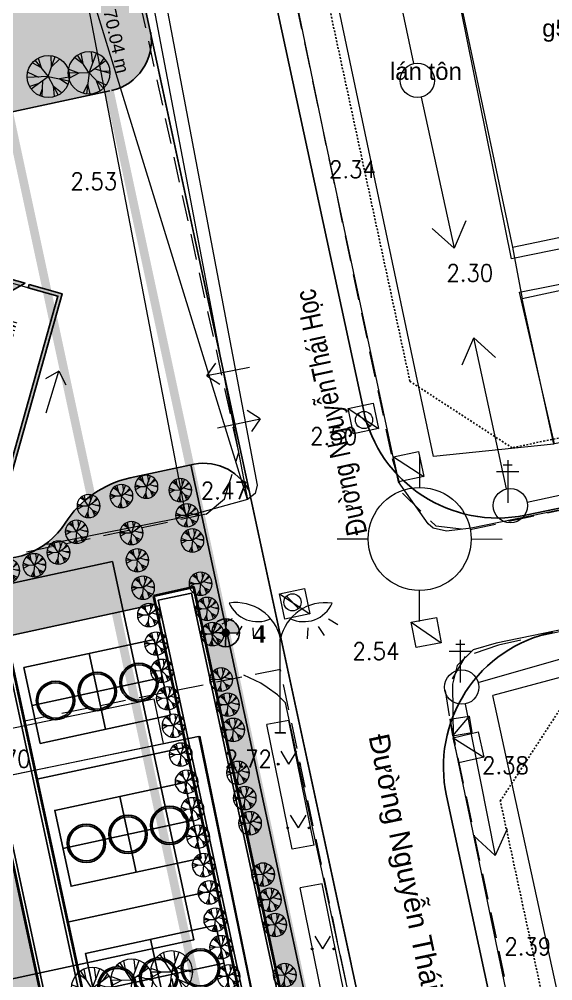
# Model space of a CAD drawing. Header units: millimetres. Extents: x 583747 to 595948, y 2304962 to 2309584.
# Drawn here: x 595685.3 to 595716.4, y 2307228.9 to 2307284.9 of the extents above; entities that cross this region are included whole.
import ezdxf
from ezdxf.enums import TextEntityAlignment as Align
from ezdxf.xclip import XClip

# ---------------------------------------------------------------- set-up
doc = ezdxf.new("R2010")
doc.units = ezdxf.units.MM
for name, pattern in [('DASH', [0.35, 0.25, -0.1]), ('DASHDOT', [1, 0.5, -0.25, 0, -0.25]), ('{Long Duong}', [2.3, 1.5, -0.8]), ('{qui hoach}', [1.3, 0, -1.3])]:
    doc.linetypes.add(name, pattern=pattern)
for name, color, linetype, lineweight in [('00_nen', 8, 'Continuous', 5), ('bo dat CXCL', 95, 'Continuous', 18), ('Code Cao do', 7, 'Continuous', 0), ('Duong RG Thua', 7, 'Continuous', 0), ('Ghi chu nha', 7, 'Continuous', 0), ('hatch', 45, 'Continuous', 5), ('KT-Chu viet', 255, 'Continuous', 20), ('KT-DV', 7, 'Continuous', 0), ('KT-NEN', 7, 'Continuous', 0), ('KT-Net cat', 1, 'Continuous', 40), ('KT-Net thay', 7, 'Continuous', 20), ('Level 15', 7, 'Continuous', 0), ('Long Duong_ Phan Cach chat lieu rair mat', 7, 'Continuous', 0), ('moc', 7, 'Continuous', 0), ('Nen dc cb Hong bang', 253, 'Continuous', 60), ('Nghia dia_ Ghi chu §T XH', 7, 'Continuous', 0), ('đường pccc', 6, 'Continuous', 13)]:
    doc.layers.add(name, color=color, linetype=linetype, lineweight=lineweight)
for name, color, linetype in [('A-PLOT LINE', 6, 'DASHDOT'), ('AFP-KERB-LINE', 2, 'Continuous'), ('IDEA - dim', 251, 'Continuous'), ('K2', 2, 'Continuous'), ('KT-Kich thuoc', 159, 'Continuous')]:
    doc.layers.add(name, color=color, linetype=linetype)
doc.layers.add('A-TREES', color=7, linetype='Continuous', lineweight=5, true_color=0x4b833f)
doc.layers.add('KT-Vat lieu', color=250, linetype='Continuous', plot=False)
doc.styles.add('ghicu', font='Vnarial.ttf', dxfattribs={"width": 0.8, "height": 1})
doc.styles.add('Style-.VnArial', font='Vnarial.ttf')
doc.styles.add('Style-STANDARD', font='STANDARD.shx')
doc.styles.add('VnAvantH', font='VHAVAN.TTF')

# ---------------------------------------------------------------- blocks, each defined once
blk = doc.blocks.new('road')
at = {"layer": 'AFP-KERB-LINE'}
for p, q in [((3695871, 1312276), (3589927, 1246721)), ((3695871, 1312276), (3589927, 1246721)), ((3695871, 1312276), (3589927, 1246721)), ((3695871, 1312276), (3589927, 1246721)), ((3578945, 1249265), (3558118, 1282384)), ((3578945, 1249265), (3558118, 1282384)), ((3578945, 1249265), (3558118, 1282384)), ((3578945, 1249265), (3558118, 1282384)), ((3622155, 1180553), (3591189, 1229794)), ((3622155, 1180553), (3591189, 1229794)), ((3622155, 1180553), (3591189, 1229794)), ((3622155, 1180553), (3591189, 1229794))]:
    blk.add_line(p, q, dxfattribs=at)
blk.add_lwpolyline([(3611005, 1163389), (3611456, 1163638, 0.430766), (3615082, 1177713), (3541132, 1295305), (3530686, 1310379, 0.534164), (3514065, 1310106), (3507801, 1300401)], format="xyb", dxfattribs=at)
for centre, start, end in [((3585717, 1253524), 212.1643, 301.748), ((3585717, 1253524), 212.1643, 301.748), ((3585717, 1253524), 212.1643, 301.748), ((3585717, 1253524), 212.1643, 301.748), ((3597961, 1234053), 121.748, 212.1643), ((3597961, 1234053), 121.748, 212.1643), ((3597961, 1234053), 121.748, 212.1643), ((3597961, 1234053), 121.748, 212.1643)]:
    blk.add_arc(centre, 8000, start, end, dxfattribs=at)
blk = doc.blocks.new('PLOT')
at = {"layer": 'A-PLOT LINE', "color": 251}
for points in [[(3693942, 1315787), (3587846, 1250138), (3580933, 1251739), (3560913, 1283575), (3562195, 1290881), (3658973, 1366308), (3665768, 1365275), (3677786, 1347968)], [(3693942, 1315787), (3587846, 1250138), (3580933, 1251739), (3560913, 1283575), (3562195, 1290881), (3658973, 1366308), (3665768, 1365275), (3677786, 1347968)], [(3727034, 1237834), (3634931, 1180899), (3623868, 1183465), (3594242, 1230576), (3595832, 1237439), (3702477, 1303429)], [(3727034, 1237834), (3634931, 1180899), (3623868, 1183465), (3594242, 1230576), (3595832, 1237439), (3702477, 1303429)]]:
    blk.add_lwpolyline(points, dxfattribs=at)
blk = doc.blocks.new('wqeqweweqewe')
for points in [[(-1289162, 412569), (-1285984, 412569), (-1286795, 413342)], [(-1289162, 412569), (-1285984, 412569), (-1286795, 411795)]]:
    blk.add_lwpolyline(points)
blk = doc.blocks.new('Tree')
for p, q in [((487819, 311432), (487178, 312231)), ((487324, 312329), (487470, 311867)), ((487813, 311436), (488148, 312404)), ((487974, 311902), (487960, 312449)), ((487974, 311902), (488380, 312288)), ((486823, 311654), (487333, 311413)), ((487050, 312107), (487470, 311867)), ((487813, 311436), (486790, 311387)), ((486977, 310843), (487813, 311436)), ((487536, 311239), (487499, 310462)), ((487813, 311436), (487804, 311436)), ((487813, 311436), (487813, 311444)), ((487813, 311436), (487813, 311427)), ((487813, 311436), (487821, 311436)), ((487813, 311436), (488815, 311227)), ((487813, 311436), (488295, 310532)), ((488836, 311401), (488359, 311322)), ((488763, 311057), (488359, 311322)), ((487313, 311081), (486910, 310952)), ((487524, 310836), (487406, 310519)), ((488054, 310984), (488456, 310663)), ((488054, 310984), (488100, 310472))]:
    blk.add_line(p, q)
blk.add_circle((487813, 311436), 1024)
blk = doc.blocks.new('DV')
at = {"layer": 'bo dat CXCL'}
h = blk.add_hatch(dxfattribs=at)
h.set_pattern_fill('GRASS', color=256, scale=20, angle=6e-14)
edge = h.paths.add_edge_path()
edge.add_line((617262, 169948), (615443, 170462))
edge.add_line((615443, 170462), (614593, 174567))
edge.add_line((614593, 174567), (620914, 175930))
edge.add_line((620914, 175930), (622792, 167226))
edge.add_arc((625233, 167754), 2498, 192.1872, 235.8651)
edge.add_line((623832, 165686), (628234, 163562))
edge.add_line((628234, 163562), (630862, 151440))
edge.add_arc((627914, 150967), 2986, -77.0517, 9.1174, ccw=False)
edge.add_line((628583, 148057), (619337, 146072))
edge.add_arc((620599, 140193), 6013, 102.1146, 164.0575)
edge.add_line((614817, 141845), (615642, 144759))
edge.add_line((615642, 144759), (613538, 145356))
edge.add_line((613538, 145356), (618423, 162561))
edge.add_arc((614338, 163721), 4247, 344.15, 371.5022)
edge.add_line((618500, 164568), (617270, 169946))
h = blk.add_hatch(dxfattribs=at)
h.set_pattern_fill('GRASS', color=256, scale=20, angle=6e-14)
edge = h.paths.add_edge_path()
edge.add_line((622424, 116250), (631124, 118125))
edge.add_line((631124, 118125), (631022, 118599))
edge.add_line((631022, 118599), (633368, 119105))
edge.add_line((633368, 119105), (639858, 88997))
edge.add_line((639858, 88997), (641177, 89281))
edge.add_line((641177, 89281), (633213, 126230))
edge.add_line((633213, 126230), (629673, 125467))
edge.add_arc((630937, 119602), 6000, 102.1655, 147.3942)
edge.add_arc((622092, 125260), 4500, 254.1697, 327.3942, ccw=False)
edge.add_line((620864, 120930), (615334, 122498))
edge.add_line((615334, 122498), (613592, 116353))
edge.add_arc((634341, 113483), 20946, 172.1246, 197.5606)
edge.add_arc((599709, 103187), 15191, -32.6821, 15.1721, ccw=False)
edge.add_arc((619200, 88746), 9158, 137.0654, 185.9439)
edge.add_line((610091, 87797), (617650, 89427))
edge.add_line((617650, 89427), (618093, 87374))
edge.add_arc((621026, 88006), 3000, 192.1643, 282.1643)
edge.add_line((621658, 85073), (632375, 87384))
edge.add_line((632375, 87384), (631722, 90414))
edge.add_line((631722, 90414), (637832, 91731))
edge.add_line((637832, 91731), (638485, 88701))
edge.add_line((638485, 88701), (639651, 88952))
edge.add_line((639651, 88952), (638785, 93164))
edge.add_line((638785, 93164), (636605, 92694))
edge.add_line((636605, 92694), (636503, 93168))
edge.add_line((636503, 93168), (627803, 91293))
edge.add_line((627803, 91293), (627905, 90819))
edge.add_line((627905, 90819), (625559, 90313))
edge.add_line((625559, 90313), (619975, 116218))
edge.add_line((619975, 116218), (622321, 116724))
edge.add_line((622321, 116724), (622424, 116250))
h.paths.add_polyline_path([(618139, 114295), (618637, 111434), (623344, 89036)], flags=16)
h.paths.add_polyline_path([(633368, 119105), (633377, 119062), (638952, 93200)], flags=17)
h.paths.add_polyline_path([(637678, 91493), (631960, 90261), (631917, 90456), (637636, 91689)], flags=17)
at = {"layer": 'AFP-KERB-LINE'}
for p, q in [((631329, 149207), (642543, 97180)), ((619345, 146040, 0), (628478, 148000, 0)), ((629673, 125467), (633399, 126270))]:
    blk.add_line(p, q, dxfattribs=at)
at = {"layer": 'AFP-KERB-LINE', "elevation": 0}
blk.add_lwpolyline([(641177, 89281), (633213, 126230)], dxfattribs=at)
at = {"layer": 'AFP-KERB-LINE'}
for centre, radius, start, end in [((627921, 150934, 0), 2986, 282.9483, 9.1174), ((630937, 119602), 6000, 102.1643, 147.3942), ((622092, 125260), 4500, 254.1697, 327.3942)]:
    blk.add_arc(centre, radius, start, end, dxfattribs=at)
at = {"layer": 'AFP-KERB-LINE', "extrusion": (-4.27658e-07, 1.21423e-07, 1)}
blk.add_arc((633943, 123293, 0), 3026, 28.4636, 105.4034, dxfattribs=at)
ref = blk.add_blockref('PLOT', (-3147123, 179596, 0), dxfattribs=dict(rotation=340.0000000045929))
XClip(ref).set_block_clipping_path([(3437700.5976729654, 868981.9081885163), (3912891.8375199828, 1041937.3750337446), (3715693.8178756535, 1583734.481302836), (3240502.5780286361, 1410779.0144576086)])
at = {"extrusion": (-3.46607e-07, -6.91427e-08, 1), "xscale": 0.8000000000000044, "yscale": 0.8000000000000044, "zscale": 0.8000000000000044, "rotation": 191.28153581956}
blk.add_blockref('wqeqweweqewe', (-439338, 253825, 0), dxfattribs=at)
at = {"extrusion": (1.01144e-07, 3.38654e-07, 1), "xscale": -0.8000000000000003, "yscale": 0.8000000000000006, "zscale": 0.800000000000002, "rotation": 253.3709459347783}
blk.add_blockref('wqeqweweqewe', (603675, 1211906, 0), dxfattribs=at)
at = {"extrusion": (3.45655e-07, 7.37504e-08, 1), "xscale": -0.7999999999999909, "yscale": 0.7999999999999912, "zscale": 0.8000000000000009, "rotation": 192.0442532630885}
blk.add_blockref('wqeqweweqewe', (1574519, 666380, 0), dxfattribs=at)
at = {"layer": 'A-TREES', "rotation": 71.72236063323176}
for p, xscale, yscale, zscale in [((1165730, 587688, 0), -1.2, 1.2, 1.199999999999996), ((925046, 364800, 0), -0.6561591987942088, 0.6561591987942088, 0.656159198794209), ((927024, 364601, 0), -0.6561591987942088, 0.6561591987942088, 0.656159198794209), ((923589, 364255, 0), -0.6561591987942088, 0.6561591987942088, 0.656159198794209), ((921674, 363676, 0), -0.6561591987942088, 0.6561591987942088, 0.656159198794209), ((927419, 363136, 0), -0.6561591987942088, 0.6561591987942088, 0.656159198794209), ((920980, 362175, 0), -0.6561591987942088, 0.6561591987942088, 0.656159198794209), ((924176, 362102, 0), -0.6561591987942088, 0.6561591987942088, 0.656159198794209), ((927726, 361669, 0), -0.6561591987942088, 0.6561591987942088, 0.656159198794209), ((919921, 360966, 0), -0.6561591987942088, 0.6561591987942088, 0.656159198794209), ((924516, 360517, 0), -0.6561591987942088, 0.6561591987942088, 0.656159198794209), ((918518, 360228, 0), -0.6561591987942088, 0.6561591987942088, 0.656159198794209), ((916991, 359908, 0), -0.6561591987942088, 0.6561591987942088, 0.656159198794209), ((924853, 358922, 0), -0.6561591987942088, 0.6561591987942088, 0.656159198794209), ((928199, 359152, 0), -0.6561591987942088, 0.6561591987942088, 0.656159198794209), ((928593, 357687, 0), -0.6561591987942088, 0.6561591987942088, 0.656159198794209), ((925190, 357326, 0), -0.6561591987942088, 0.6561591987942088, 0.656159198794209), ((928901, 356220, 0), -0.6561591987942088, 0.6561591987942088, 0.656159198794209), ((925611, 355663, 0), -0.6561591987942088, 0.6561591987942088, 0.656159198794209), ((925952, 354078, 0), -0.6561591987942088, 0.6561591987942088, 0.656159198794209), ((929401, 353576, 0), -0.6561591987942088, 0.6561591987942088, 0.656159198794209), ((926289, 352482, 0), -0.6561591987942088, 0.6561591987942088, 0.656159198794209), ((929796, 352111, 0), -0.6561591987942088, 0.6561591987942088, 0.656159198794209), ((926626, 350887, 0), -0.6561591987942088, 0.6561591987942088, 0.656159198794209), ((930103, 350644, 0), -0.6561591987942088, 0.6561591987942088, 0.656159198794209), ((927047, 349203, 0), -0.6561591987942088, 0.6561591987942088, 0.656159198794209), ((927388, 347618, 0), -0.6561591987942088, 0.6561591987942088, 0.656159198794209), ((930383, 348138, 0), -0.6561591987942088, 0.6561591987942088, 0.656159198794209), ((930778, 346673, 0), -0.6561591987942088, 0.6561591987942088, 0.656159198794209), ((927725, 346022, 0), -0.6561591987942088, 0.6561591987942088, 0.656159198794209), ((931085, 345206, 0), -0.6561591987942088, 0.6561591987942088, 0.656159198794209), ((928062, 344427, 0), -0.6561591987942088, 0.6561591987942088, 0.656159198794209), ((928380, 342765, 0), -0.6561591987942088, 0.6561591987942088, 0.656159198794209), ((931849, 342216, 0), -0.6561591987942088, 0.6561591987942088, 0.656159198794209), ((928720, 341180, 0), -0.6561591987942088, 0.6561591987942088, 0.656159198794209), ((932244, 340751, 0), -0.6561591987942088, 0.6561591987942088, 0.656159198794209), ((929057, 339585, 0), -0.6561591987942088, 0.6561591987942088, 0.656159198794209), ((932551, 339284, 0), -0.6561591987942088, 0.6561591987942088, 0.656159198794209), ((929394, 337989, 0), -0.6561591987942088, 0.6561591987942088, 0.656159198794209), ((1170542, 535335, 0), -1.2, 1.2, 1.199999999999996), ((1168218, 534856, 0), -1.2, 1.2, 1.199999999999996), ((1165914, 534371, 0), -1.2, 1.2, 1.199999999999996), ((929838, 336292, 0), -0.6561591987942088, 0.6561591987942088, 0.656159198794209), ((933111, 336362, 0), -0.6561591987942088, 0.6561591987942088, 0.656159198794209)]:
    blk.add_blockref('Tree', p, dxfattribs=dict(at, xscale=xscale, yscale=yscale, zscale=zscale))
at = {"layer": 'A-TREES', "xscale": 1.199999999999996, "yscale": 1.199999999999996, "zscale": 1.199999999999996}
blk.add_blockref('Tree', (39524, -224883, 0), dxfattribs=at)
at = {"layer": 'AFP-KERB-LINE'}
ref = blk.add_blockref('road', (-3147123, 179596, 0), dxfattribs=dict(at, rotation=340.0000000045929))
XClip(ref).set_block_clipping_path([(3424978.7776903473, 904726.3076186823), (3853099.8617473282, 1060549.6388383387), (3670662.8681027722, 1561791.1594749615), (3242541.7840457913, 1405967.828255306)])
blk = doc.blocks.new('nen dc cb Hong bang')
at = {"layer": '00_nen', "color": 0, "linetype": 'ByBlock', "lineweight": -2}
for p, q in [((-49.162, 109.161, -62.12), (-53.924, 116.798, -62.12)), ((-48.097, 107.468, -62.12), (-43.277, 99.868, -62.12)), ((-35.594, 87.754, -62.12), (-40.414, 95.354, -62.12)), ((-34.21, 87.44, -62.12), (-26.579, 92.212, -62.12)), ((-40.383, 86.094, -62.12), (-40.999, 87.786, -62.12)), ((-36.538, 84.301, -62.12), (-34.847, 84.917, -62.12)), ((-43.868, 81.633, -62.12), (-42.176, 82.249, -62.12)), ((-33.285, 76.597, -62.12), (-26, 81.882, -62.12)), ((-37.716, 78.765, -62.12), (-38.331, 80.456, -62.12)), ((-42.758, 77.081, -62.12), (-42.122, 76.972, -62.12)), ((-43.708, 76.182, -62.12), (-43.526, 75.567, -62.12)), ((-43.171, 76.463, -62.12), (-42.655, 76.097, -62.12)), ((-48.02, 75.166, -62.12), (-48.475, 74.66, -62.12)), ((-46.715, 75.088, -62.12), (-46.458, 74.5, -62.12)), ((-43.118, 69.884, -62.12), (-44.992, 75.034, -62.12)), ((-43.118, 69.884, -62.12), (-44.992, 75.034, -62.12)), ((-33.575, 75.155, -62.12), (-28.907, 67.46, -62.12)), ((-47.344, 74.944, -62.12), (-47.466, 74.346, -62.12)), ((-43.381, 69.788, -62.12), (-42.817, 69.994, -62.12)), ((-42.855, 69.98, -62.12), (-43.419, 69.775, -62.12))]:
    blk.add_line(p, q, dxfattribs=at)
at = {"layer": '00_nen', "color": 0, "linetype": 'ByBlock', "lineweight": -2, "elevation": -62.12, "flags": 128}
for points in [[(-23.46, 93.074), (-36.752, 84.901), (-38.038, 84.247), (-38.829, 84.134), (-39.202, 84.278), (-41.659, 85.977), (-52.85, 103.816), (-59.355, 114.33), (-67.479, 127.331), (-67.9, 128.488), (-67.717, 129.293), (-67.109, 130.757), (-65.887, 131.899), (-49.925, 144.232), (-42.03, 150.209), (-35.252, 155.432), (-21.249, 166.405)], [(-135.27, 109.289), (-130.796, 116.583), (-120.85, 133.422), (-111.294, 149.081), (-107.667, 154.389), (-104.965, 157.613), (-103.141, 159.653), (-101.564, 160.715), (-101.01, 160.917), (-100.641, 160.818), (-100.25, 160.526), (-98.037, 158.626), (-96.977, 157.6), (-67.65, 113.744), (-49.317, 82.973), (-49.265, 82.474), (-49.565, 81.996)], [(46.788, 128.24), (22.509, 113.374), (13.441, 107.73), (-14.624, 90.487), (-33.081, 79.113), (-34.221, 78.272), (-34.778, 77.105), (-34.654, 75.981), (-33.562, 73.069)], [(-49.565, 81.996), (-69.873, 108.754)], [(-59.657, 75.541), (-52.578, 79.838)], [(-33.552, 73.046), (-22.258, 54.865), (-6.437, 29.413), (0.988, 17.466)], [(-51.757, -12.266), (-47.611, -9.982), (-42.537, -8.639), (-36.934, -7.157), (-12.489, 3.507), (-10.604, 5.552), (-9.759, 7.507), (-9.198, 9.908), (-8.912, 11.86), (-9.875, 18.066), (-16.905, 29.308), (-33.739, 56.305), (-43.424, 71.631), (-44.026, 71.906), (-44.744, 72.093), (-45.179, 72.218), (-46.269, 72.319)], [(-69.422, 54.566), (-47.449, 68.094), (-14.447, 14.489), (-36.46, 1.028), (-39.126, 5.358)]]:
    blk.add_lwpolyline(points, dxfattribs=at)
for points in [[(-39.922, 100.44), (-58.345, 130.531), (-49.04, 136.255), (-30.605, 106.144)], [(-66.692, 110.655), (-49.565, 81.996), (-52.578, 79.838), (-69.873, 108.754)], [(-25.787, 96.217), (-33.872, 91.164), (-38.811, 98.777), (-30.521, 103.793)]]:
    blk.add_lwpolyline(points, close=True, dxfattribs=at)
at = {"layer": '00_nen', "color": 0, "linetype": 'ByBlock', "lineweight": -2, "elevation": -62.12}
for points in [[(-43.182, 101.586), (-43.277, 99.868), (-44.871, 100.515)], [(-40.509, 93.637), (-40.414, 95.354), (-38.82, 94.708)], [(-45.877, 88.98), (-43.809, 88.504)], [(-42.431, 87.246), (-40.364, 86.771)], [(-38.154, 78.555), (-36.099, 78.03)], [(-45.939, 77.468), (-43.872, 76.992)], [(-33.562, 73.069), (-31.488, 72.625)], [(-28.778, 69.176), (-28.907, 67.46), (-30.488, 68.139)]]:
    blk.add_lwpolyline(points, dxfattribs=at)
for points in [[(-45.877, 88.98), (-44.605, 89.776), (-43.809, 88.504), (-45.081, 87.708)], [(-42.431, 87.246), (-41.16, 88.042), (-40.364, 86.771), (-41.635, 85.975)], [(-38.154, 78.555), (-36.864, 79.32), (-36.099, 78.03), (-37.389, 77.265)], [(-45.939, 77.468), (-44.667, 78.264), (-43.872, 76.992), (-45.143, 76.196)], [(-33.562, 73.069), (-32.303, 73.884), (-31.488, 72.625), (-32.747, 71.81)]]:
    blk.add_lwpolyline(points, close=True, dxfattribs=at)
at = {"layer": '00_nen', "color": 0, "linetype": 'ByBlock', "lineweight": -2}
for centre, radius in [((-48.633, 108.313, -62.12), 1), ((-48.633, 108.313, -62.12), 1), ((-35.058, 86.91, -62.12), 1), ((-35.058, 86.91, -62.12), 1), ((-39.357, 83.275, -62.12), 3), ((-34.094, 76.01, -62.12), 1), ((-34.094, 76.01, -62.12), 1)]:
    blk.add_circle(centre, radius, dxfattribs=at)
for centre, radius, start, end in [((-42.341, 75.399, -62.12), 2.665, 101.3823, 187.9588), ((-44.668, 78.129, -62.12), 1.804, 264.6074, 356.2747), ((-47.232, 73.619, -62.12), 2.665, 32.0412, 118.6177), ((-47.205, 77.205, -62.12), 1.804, 223.7253, 315.3926)]:
    blk.add_arc(centre, radius, start, end, dxfattribs=at)
at = {"layer": '00_nen', "color": 0, "linetype": 'ByBlock', "lineweight": -2, "style": 'ghicu', "width": 0.8}
blk.add_text('§\xadêng NguyÔnTh¸i Häc', height=1.2, rotation=122.1919, dxfattribs=at).set_placement((-42.332, 82.558, -62.12))
blk = doc.blocks.new('COT_DI_1')
at = {"layer": 'Nghia dia_ Ghi chu §T XH', "color": 7, "linetype": 'Continuous', "lineweight": 0}
for p, q in [((0, 49.7), (0, 0)), ((-13.1, 36.7), (13.1, 36.7)), ((-5.2, 44.5), (5.2, 44.5))]:
    blk.add_line(p, q, dxfattribs=at)
blk = doc.blocks.new('hoa')
at = {"linetype": 'ByBlock', "lineweight": -2}
for points in [[(-67.6, 0, 1), (-57.4, 0, 1)], [(57.4, 0, 1), (67.6, 0, 1)]]:
    blk.add_hatch(color=0, dxfattribs=at).paths.add_polyline_path(points)
at = {"color": 0, "linetype": 'ByBlock', "lineweight": -2}
for q in [(-45, 75), (45, 75)]:
    blk.add_line((0, 0), q, dxfattribs=at)
for centre in [(-62.5, 0), (62.5, 0)]:
    blk.add_circle(centre, 5.06, dxfattribs=at)
blk = doc.blocks.new('wwww1')
at = {"layer": 'Duong RG Thua', "color": 7, "lineweight": 0}
for p, q in [((595709.275, 2307259.466), (595699.495, 2307305.679)), ((595706.676, 2307305.722), (595713.868, 2307271.642)), ((595713.868, 2307271.642), (595725.11, 2307274.015)), ((595713.868, 2307271.642), (595714.445, 2307268.643)), ((595723.79, 2307270.677), (595714.445, 2307268.643)), ((595716.286, 2307260.184), (595714.445, 2307268.643)), ((595704.872, 2307261.939), (595705.579, 2307261.232)), ((595716.286, 2307260.184), (595709.275, 2307259.466)), ((595700.705, 2307251.323), (595701.412, 2307250.615)), ((595727.309, 2307249.454), (595712.74, 2307245.535)), ((595720.775, 2307208.62), (595712.74, 2307245.535)), ((595710.22, 2307244.158), (595711.355, 2307244.349)), ((595710.22, 2307244.158), (595710.381, 2307243.197)), ((595711.355, 2307244.349), (595710.381, 2307243.197)), ((595711.355, 2307244.349), (595711.517, 2307243.388)), ((595655.543, 2307234.885), (595695.585, 2307243.169)), ((595695.585, 2307243.169), (595707.074, 2307187.354)), ((595710.381, 2307243.197), (595711.517, 2307243.388))]:
    blk.add_line(p, q, dxfattribs=at)
at = {"layer": 'Duong RG Thua', "color": 7, "linetype": 'Continuous', "lineweight": 0}
for p, q in [((595655.113, 2307237.48), (595692.977, 2307245.355)), ((595692.977, 2307245.355), (595693.516, 2307242.755)), ((595700.844, 2307244.079), (595699.561, 2307243.854)), ((595702.321, 2307236.829), (595700.844, 2307244.079)), ((595701.037, 2307236.605), (595699.561, 2307243.854)), ((595702.321, 2307236.829), (595701.037, 2307236.605)), ((595702.782, 2307234.569), (595701.498, 2307234.345)), ((595706.387, 2307216.872), (595702.782, 2307234.569)), ((595705.103, 2307216.647), (595701.498, 2307234.345))]:
    blk.add_line(p, q, dxfattribs=at)
at = {"layer": 'Duong RG Thua', "color": 7, "lineweight": 0}
for centre in [(595705.226, 2307261.586), (595701.058, 2307250.969)]:
    blk.add_circle(centre, 0.5, dxfattribs=at)
at = {"layer": 'Long Duong_ Phan Cach chat lieu rair mat', "color": 4, "linetype": '{Long Duong}', "lineweight": 0}
for p, q in [((595697.931, 2307259.703), (595680.497, 2307339.17)), ((595696.992, 2307306.062), (595706.868, 2307259.34)), ((595697.097, 2307256.996), (595697.931, 2307259.703)), ((595706.868, 2307259.34), (595707.469, 2307257.322)), ((595711.415, 2307255.2), (595727.08, 2307258.578)), ((595696.02, 2307256.096), (595697.097, 2307256.996)), ((595707.469, 2307257.322), (595709.408, 2307255.415)), ((595696.02, 2307256.096), (595684.843, 2307253.733)), ((595709.408, 2307255.415), (595711.415, 2307255.2)), ((595727.859, 2307251.668), (595713.062, 2307248.482)), ((595713.062, 2307248.482), (595711.129, 2307247.807)), ((595711.129, 2307247.807), (595709.962, 2307245.837)), ((595700.352, 2307247.065), (595652.824, 2307237.463)), ((595713.632, 2307183.941), (595700.352, 2307247.065)), ((595709.962, 2307245.837), (595710.22, 2307244.158)), ((595710.22, 2307244.158), (595724.251, 2307177.99))]:
    blk.add_line(p, q, dxfattribs=at)
at = {"layer": 'Duong RG Thua', "color": 3, "lineweight": 0, "xscale": 0.01, "yscale": 0.01, "zscale": 0.01, "rotation": 359.9973000000001}
for p in [(595700.852, 2307241.546), (595701.4, 2307237.834), (595702.83, 2307230.789)]:
    blk.add_blockref('hoa', p, dxfattribs=at)
at = {"layer": 'Nghia dia_ Ghi chu §T XH', "color": 7, "linetype": 'Continuous', "lineweight": 0, "xscale": 0.05, "yscale": 0.05, "zscale": 0.05, "rotation": 359.9972999999998}
for p in [(595713.597, 2307256.758), (595710.835, 2307246.299)]:
    blk.add_blockref('COT_DI_1', p, dxfattribs=at)
at = {"layer": 'Code Cao do', "color": 212, "linetype": 'Continuous', "lineweight": 0, "style": 'Style-STANDARD'}
for s, p in [('2.34', (595703.187, 2307276.176)), ('2.30', (595710.022, 2307270.144)), ('2.54', (595704.555, 2307248.122)), ('2.70', (595683.056, 2307241.851)), ('2.39', (595713.401, 2307230.928))]:
    blk.add_text(s, height=1, rotation=359.9973, dxfattribs=at).set_placement(p, align=Align.MIDDLE_LEFT)
at = {"layer": 'Code Cao do', "color": 6, "linetype": 'Continuous', "lineweight": 0, "style": 'Style-STANDARD'}
for s, p in [('2.53', (595688.118, 2307275.484)), ('2.50', (595702.085, 2307260.644)), ('2.47', (595695.719, 2307257.472)), ('2.72', (595697.121, 2307241.851)), ('2.38', (595712.105, 2307241.477))]:
    blk.add_text(s, height=1, rotation=359.9973, dxfattribs=at).set_placement(p, align=Align.MIDDLE_LEFT)
at = {"layer": 'Ghi chu nha', "color": 7, "linetype": 'Continuous', "lineweight": 0, "style": 'Style-.VnArial'}
for s, height, rotation, p in [('g5', 1, 359.9973, (595716.383, 2307284.403)), ('l¸n t«n', 1, 359.9973, (595708.83, 2307281.89)), ('§\xadêng NguyÔn Th¸i Häc', 1.2, 281.8895, (595707.998, 2307234.133))]:
    blk.add_text(s, height=height, rotation=rotation, dxfattribs=at).set_placement(p, align=Align.MIDDLE_CENTER)
blk = doc.blocks.new('Moc')
at = {"layer": 'moc', "linetype": '{qui hoach}', "lineweight": 0, "ltscale": 0.5}
h = blk.add_hatch(color=7, dxfattribs=at)
edge = h.paths.add_edge_path()
edge.add_arc((0, 0), 0.25, 0, 360)
blk = doc.blocks.new('hk')
at = {"layer": 'K2'}
h = blk.add_hatch(color=256, dxfattribs=at)
h.dxf.hatch_style = 1
h.paths.add_polyline_path([(-79.569, 95.738), (-79.569, 94.297), (-78.128, 94.297, 0.006031), (-78.128, 94.332, 0.407166)])
h.paths.add_polyline_path([(-79.569, 94.297), (-81.01, 94.297, 0.006031), (-81.01, 94.263, 0.407166), (-79.569, 92.856)])
for p, q in [((-79.569, 92.856), (-79.569, 95.738)), ((-78.128, 94.297), (-81.01, 94.297))]:
    blk.add_line(p, q, dxfattribs=at)
blk.add_circle((-79.569, 94.297), 1.441, dxfattribs=at)
blk = doc.blocks.new('NEN')
at = {"layer": 'Level 15', "color": 240, "linetype": 'DASH', "lineweight": 13, "ltscale": 10, "true_color": 0xed1f24, "const_width": 0.5, "flags": 128}
blk.add_lwpolyline([(595682.634, 2307317.629), (595677.108, 2307338.736), (595668.702, 2307341.648), (595657.199, 2307332.945), (595633.733, 2307315.075), (595610.101, 2307298.024, 0.685011), (595643.311, 2307173.379), (595664.098, 2307171.161), (595705.748, 2307172.441), (595712.065, 2307180.508), (595682.634, 2307317.629)], format="xyb", close=True, dxfattribs=at)
at = {"layer": 'Level 15', "color": 152, "linetype": 'DASH', "lineweight": 13, "ltscale": 10, "true_color": 0x2776bb, "const_width": 0.5, "flags": 128}
blk.add_lwpolyline([(595676.796, 2307316.238), (595672.115, 2307334.115), (595669.766, 2307334.929), (595660.826, 2307328.166), (595637.307, 2307310.255), (595613.624, 2307293.167, 0.684877), (595643.957, 2307179.345), (595664.326, 2307177.171), (595702.756, 2307178.352), (595705.609, 2307181.996)], format="xyb", close=True, dxfattribs=at)
at = {"layer": 'hatch', "xscale": 0.56, "yscale": 0.56, "zscale": 0.56, "rotation": 358.6179139007246}
blk.add_blockref('hk', (595740.605, 2307195.282), dxfattribs=at)
at = {"layer": 'moc', "color": 7, "linetype": '{qui hoach}', "lineweight": 0, "ltscale": 0.5}
blk.add_blockref('Moc', (595697.333, 2307249.148), dxfattribs=at)
at = {"layer": 'moc', "color": 7, "linetype": 'Continuous', "lineweight": 0, "style": 'Style-.VnArial'}
blk.add_text('70.04 m', height=0.75, rotation=282.114, dxfattribs=at).set_placement((595690.961, 2307283.598), align=Align.MIDDLE_CENTER)
at = {"layer": 'moc', "color": 7, "linetype": 'Continuous', "lineweight": 0, "insert": (595698.915, 2307249.082), "char_height": 1, "attachment_point": 4, "line_spacing_factor": 0.6, "style": 'Style-.VnArial'}
blk.add_mtext('\\f.VnTimeH|b1|i0|c00|p39;4', dxfattribs=at)
blk = doc.blocks.new('A$C742103E6')
at = {"layer": 'KT-Vat lieu'}
for points in [[(-2000, 11800), (-2000, 12000), (0, 12000), (0, -4000), (-6000, -4000), (-6000, 12000), (-4000, 12000), (-4000, 11800), (-5800, 11800), (-5800, -3800), (-200, -3800), (-200, 11800)], [(-2250, 12000), (-3000, 11250), (-3750, 12000)]]:
    blk.add_hatch(color=6, dxfattribs=at).paths.add_polyline_path(points)
at = {"color": 6}
blk.add_lwpolyline([(-5800, 11800), (-200, 11800), (-200, -3800), (-5800, -3800)], close=True, dxfattribs=at)
at = {"layer": 'KT-Vat lieu', "color": 6}
for p, q in [((-4000, 12000), (-4000, 11800)), ((-2000, 11800), (-2000, 12000))]:
    blk.add_line(p, q, dxfattribs=at)
for points in [[(-4000, 12000), (-6000, 12000), (-6000, -4000), (0, -4000), (0, 12000), (-2000, 12000)], [(-4000, 11800), (-5800, 11800), (-5800, -3800), (-200, -3800), (-200, 11800), (-2000, 11800)]]:
    blk.add_lwpolyline(points, dxfattribs=at)
blk.add_lwpolyline([(-2250, 12000), (-3000, 11250), (-3750, 12000)], close=True, dxfattribs=at)
at = {"layer": 'KT-Chu viet', "color": 6, "insert": (-4732, 9748, 74), "char_height": 1000, "width": 10535.88, "attachment_point": 3, "rotation": 90, "style": 'VnAvantH'}
blk.add_mtext('{\\W0.6;CHç §ç XE PHßNG CH¸Y\\P6mx16m}', dxfattribs=at)
blk = doc.blocks.new('duong pccc')
at = {"layer": 'KT-Kich thuoc'}
blk.add_line((11480063, 1071830), (11480332, 1070434), dxfattribs=at)
at = {"layer": 'đường pccc', "extrusion": (-7.94029e-05, 2.24372e-05, 1), "rotation": 344.2212327557431}
blk.add_blockref('A$C742103E6', (11470413, 1100157, -886), dxfattribs=at)
blk = doc.blocks.new('clt')
at = {"layer": 'IDEA - dim'}
for p, q in [((4740, 10660), (4740, 2900)), ((13250, 10660), (13250, 2900)), ((21760, 10660), (21760, 2900)), ((6995, 6780), (2485, 6780)), ((15505, 6780), (10995, 6780)), ((24015, 6780), (19505, 6780))]:
    blk.add_line(p, q, dxfattribs=at)
for points in [[(300, 11500), (26200, 11500), (26200, 13500), (300, 13500)], [(485, 2400), (8995, 2400), (8995, 11300), (485, 11300)], [(8995, 2400), (17505, 2400), (17505, 11300), (8995, 11300)], [(17505, 2400), (26015, 2400), (26015, 11300), (17505, 11300)], [(2485, 2900), (6995, 2900), (6995, 10660), (2485, 10660)], [(10995, 2900), (15505, 2900), (15505, 10660), (10995, 10660)], [(19505, 2900), (24015, 2900), (24015, 10660), (19505, 10660)], [(300, 2200), (26200, 2200), (26200, 200), (300, 200)]]:
    blk.add_lwpolyline(points, close=True, dxfattribs=at)
for centre, radius in [((4740, 9266), 1121), ((4740, 9266), 1025), ((13250, 9266), 1121), ((13250, 9266), 1025), ((21760, 9266), 1121), ((21760, 9266), 1025), ((4740, 6780), 1121), ((13250, 6780), 1121), ((21760, 6780), 1121), ((4740, 6780), 1025), ((13250, 6780), 1025), ((21760, 6780), 1025), ((4740, 4294), 1121), ((4740, 4294), 1025), ((13250, 4294), 1121), ((13250, 4294), 1025), ((21760, 4294), 1121), ((21760, 4294), 1025)]:
    blk.add_circle(centre, radius, dxfattribs=at)
at = {"layer": 'KT-Net cat'}
for points in [[(26500, 11300), (0, 11300), (0, 13700), (26500, 13700)], [(26500, 2400), (0, 2400), (0, 0), (26500, 0)]]:
    blk.add_lwpolyline(points, close=True, dxfattribs=at)

msp = doc.modelspace()

# ---------------------------------------------------------------- block references
at = {"layer": 'KT-NEN', "color": 7, "lineweight": 0}
msp.add_blockref('wwww1', (0.167, -0.045, -0.002), dxfattribs=at)

# ---------------------------------------------------------------- next in the draw order: linework, layer by layer
at = {"layer": 'KT-Kich thuoc'}
msp.add_lwpolyline([(595679.788, 2307250.938), (595690.736, 2307253.298), (595695.483, 2307231.274), (595684.535, 2307228.914), (595679.788, 2307250.938)], dxfattribs=at)

# ---------------------------------------------------------------- next in the draw order: block references
at = {"layer": 'AFP-KERB-LINE', "xscale": 0.001, "yscale": 0.001, "zscale": 0.001}
msp.add_blockref('duong pccc', (584214.128, 2306157.185), dxfattribs=at)
at = {"layer": 'IDEA - dim', "xscale": 0.001, "yscale": 0.001, "zscale": 0.001, "rotation": 102.1642570564205}
msp.add_blockref('clt', (595701.06, 2307225.892), dxfattribs=at)
at = {"layer": 'KT-DV', "xscale": 0.001, "yscale": 0.001, "zscale": 0.001}
msp.add_blockref('DV', (595062.094, 2307132.697), dxfattribs=at)
at = {"layer": 'KT-Net thay'}
msp.add_blockref('NEN', (0, 0), dxfattribs=at)
at = {"layer": 'Nen dc cb Hong bang', "color": 250, "lineweight": 5, "transparency": 33554559}
ref = msp.add_blockref('nen dc cb Hong bang', (595717.055, 2307162.892, 62.118), dxfattribs=dict(at, rotation=339.9497468043105))
XClip(ref).set_block_clipping_path([(-203.3197306411, -233.6640955163), (218.1103911197, -79.8573456709), (46.3376134067, 390.7996488991), (-375.0925083541, 236.9928990537)])

doc.saveas('drawing.dxf')
